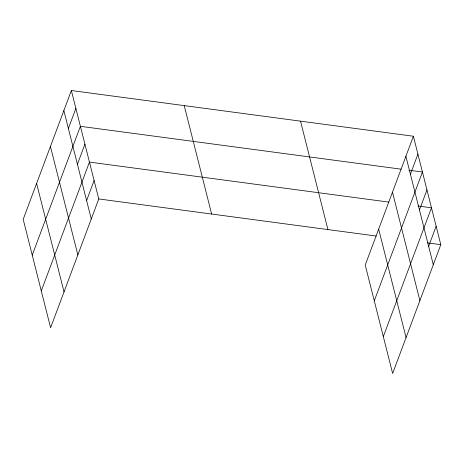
<?xml version="1.0" encoding="UTF-8"?>
<svg xmlns="http://www.w3.org/2000/svg" width="464" height="464" viewBox="0 0 464 464"><rect width="100%" height="100%" fill="white"/><g stroke="black" fill="none" stroke-linecap="round" stroke-linejoin="round"><path stroke-width="0.7" d="M71.357 90.532L23.2 219.339L50.605 327.764L98.768 198.957L71.357 90.532L413.395 136.236L440.8 244.661L392.643 373.468L365.232 265.043L413.395 136.236M68.382 128.482L75.881 108.419M32.242 255.119L80.405 126.312L401.14 169.174M77.424 164.262L84.924 144.2M41.29 290.899L89.448 162.093L388.89 202.107M86.606 200.581L94.105 180.525M410.414 174.186L417.913 154.129M374.28 300.823L422.437 172.016L408.946 170.218M419.462 209.966L426.961 189.909M383.322 336.603L431.479 207.797L417.994 205.993M428.643 246.291L436.143 226.229M98.768 198.957L376.2 236.031M427.315 242.858L440.8 244.661M405.89 156.298L433.301 264.724M392.474 192.183L419.885 300.608M378.653 229.158L406.058 337.583M300.521 121.156L327.926 229.581M184.231 105.612L211.636 214.037M63.858 110.594L91.269 219.014M50.443 146.479L77.848 254.904M36.615 183.454L64.026 291.873"/></g></svg>
